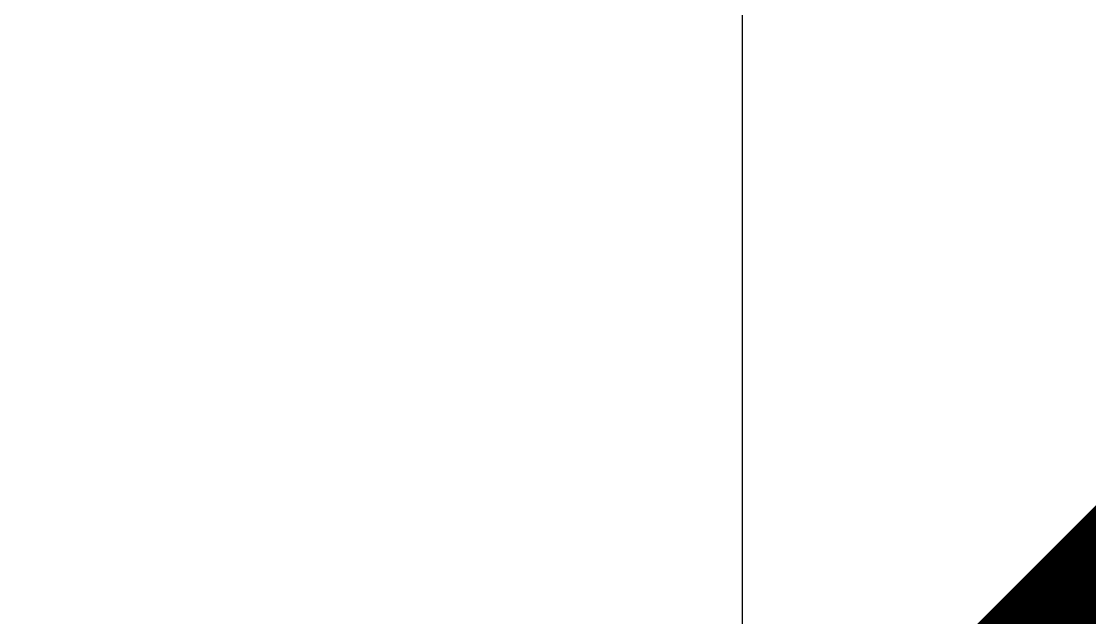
# Model space of a CAD drawing. Extents: x 1904969 to 5853062, y -2352335 to -765157.
# Drawn here: x 1913093.12 to 1913129.27, y -845526.78 to -845506.6 of the extents above; entities that cross this region are included whole.
import ezdxf

# ---------------------------------------------------------------- set-up
doc = ezdxf.new("R2010")
doc.units = 0
doc.header["$LTSCALE"] = 12
doc.header["$MEASUREMENT"] = 0
doc.header["$PDSIZE"] = -2
doc.layers.get('0').update_dxf_attribs({"linetype": 'CONTINUOUS'})
doc.layers.get('DEFPOINTS').update_dxf_attribs({"linetype": 'CONTINUOUS'})
doc.layers.add('DIM', color=7, linetype='CONTINUOUS')
doc.layers.add('stair', color=7, linetype='CONTINUOUS')
doc.styles.add('ROMANS', font='romans')
doc.styles.get("Standard").update_dxf_attribs({"font": 'ROMANS.SHX'})
doc.dimstyles.new('STANDARD$0', dxfattribs={"dimscale": 0, "dimtxt": 8, "dimasz": 6, "dimexe": 1, "dimexo": 1, "dimgap": 3, "dimtad": 1, "dimdec": 0, "dimlfac": -1, "dimrnd": 1, "dimzin": 0, "dimdsep": 46, "dimtxsty": 'Standard', "dimcen": 0, "dimclrd": 5, "dimclre": 250, "dimadec": 0, "dimazin": 0, "dimtfac": 1, "dimtdec": 4, "dimtofl": 0, "dimtmove": 0, "dimatfit": 3, "dimfxl": 1, "dimtolj": 1, "dimtzin": 0, "dimarcsym": 0})

# ---------------------------------------------------------------- blocks, each defined once
blk = doc.blocks.new('_ARCHTICK')
at = {"color": 0, "linetype": 'ByBlock', "const_width": 0.15}
blk.add_lwpolyline([(-0.5, -0.5), (0.5, 0.5)], dxfattribs=at)
blk = doc.blocks.new('*D58')
at = {"layer": 'DEFPOINTS', "color": 0, "transparency": 16777216}
for p in [(1633258.419, -875044.223), (1640458.419, -875044.223), (1640458.419, -875645.847)]:
    blk.add_point(p, dxfattribs=at)
at = {"layer": 'DIM', "color": 7, "lineweight": -2, "transparency": 16777216}
for p, q in [((1633258.419, -875194.223), (1633258.419, -875795.847)), ((1640458.419, -875194.223), (1640458.419, -875795.847)), ((1633108.419, -875645.847), (1640608.419, -875645.847))]:
    blk.add_line(p, q, dxfattribs=at)
at = {"layer": 'DIM', "color": 7, "lineweight": -2, "transparency": 16777216, "xscale": 200, "yscale": 200, "zscale": 200, "rotation": 180}
blk.add_blockref('_ARCHTICK', (1633258.419, -875645.847), dxfattribs=at)
at = {"layer": 'DIM', "color": 7, "lineweight": -2, "transparency": 16777216, "xscale": 200, "yscale": 200, "zscale": 200}
blk.add_blockref('_ARCHTICK', (1640458.419, -875645.847), dxfattribs=at)
at = {"layer": 'DIM', "color": 7, "transparency": 16777216, "insert": (1636858.419, -875445.847), "char_height": 200, "attachment_point": 5, "style": 'ROMANS'}
blk.add_mtext('\\A1;7200', dxfattribs=at)
blk = doc.blocks.new('AMSTR3-E')
at = {"layer": 'DIM'}
dim = blk.add_linear_dim(base=(-28.222, -6649.323), p1=(-7228.222, -6047.698), p2=(-28.222, -6047.698), dimstyle='STANDARD$0', override={"dimscale": 100, "dimtxt": 2, "dimasz": 2, "dimexe": 1.5, "dimexo": 1.5, "dimgap": 1, "dimtxsty": 'ROMANS', "dimblk": 'ARCHTICK', "dimdle": 1.5, "dimclrd": 7, "dimclre": 7, "dimclrt": 7, "dimtdec": 0, "dimtmove": 2}, dxfattribs=at)
dim.commit()
dim.dimension.update_dxf_attribs({"geometry": '*D58', "text_midpoint": (-3628.222, -6449.323), "insert": (-1640486.641, 868996.524)})

msp = doc.modelspace()

# ---------------------------------------------------------------- block references
at = {"layer": 'stair', "color": 0, "linetype": 'Continuous'}
msp.add_blockref('AMSTR3-E', (1920345.741, -838906.829), dxfattribs=at)

doc.saveas('drawing.dxf')
